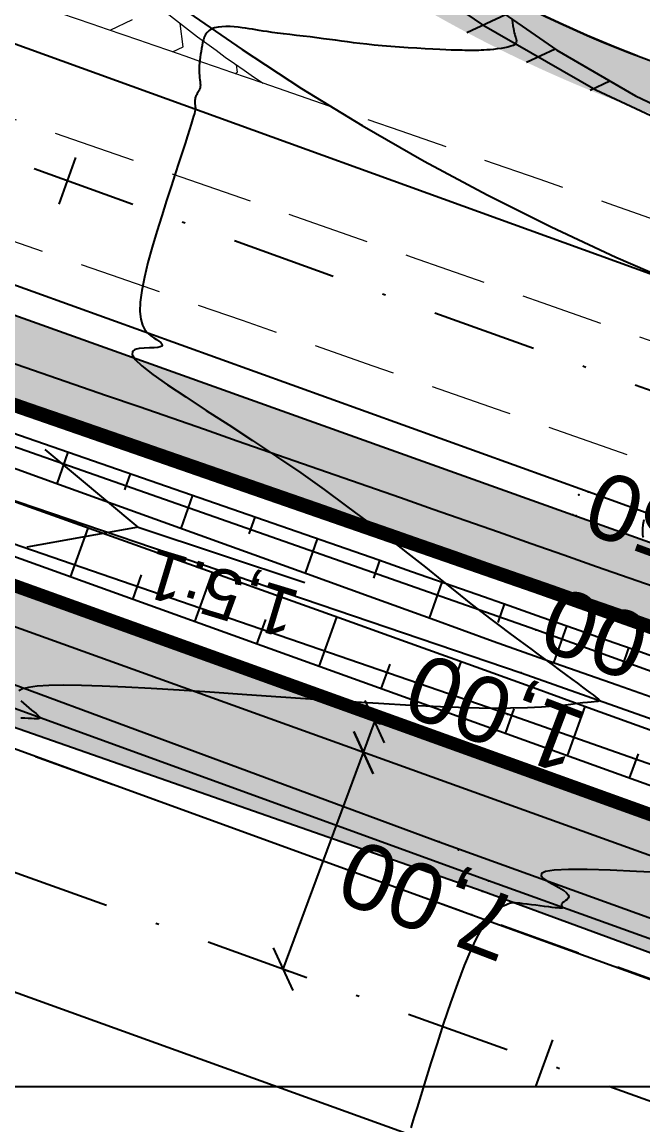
# Model space of a CAD drawing. Header units: metres. Extents: x 820373 to 834957, y 7564678 to 7566875.
# Drawn here: x 821232.8 to 821251.61, y 7564998.84 to 7565032.26 of the extents above; entities that cross this region are included whole.
import ezdxf
from ezdxf.enums import TextEntityAlignment as Align

# ---------------------------------------------------------------- set-up
doc = ezdxf.new("R2010")
doc.units = ezdxf.units.M
for name, pattern in [('XREF_GEO$0$DASHDOT', [25.4, 12.7, -6.35, 0, -6.35]), ('XREF_GEO$0$DASHED2', [0.375, 0.25, -0.125]), ('XREF_GEO$0$DGNStyle3', [83.551646, 59.679747, -23.871899])]:
    doc.linetypes.add(name, pattern=pattern)
for name, color, linetype in [('P-MALHA-IMPAR', 1, 'Continuous'), ('P-WIPEOUT1', 5, 'Continuous'), ('XREF_GEO$0$F-HZ-ACOSTAMENTO', 73, 'Continuous'), ('XREF_GEO$0$F-HZ-BARREIRA', 107, 'Continuous'), ('XREF_GEO$0$F-HZ-BORDO', 165, 'Continuous'), ('XREF_GEO$0$F-HZ-EIXO', 42, 'XREF_GEO$0$DASHDOT'), ('XREF_GEO$0$F-HZ-ESTACA', 73, 'Continuous'), ('XREF_GEO$0$F-HZ-OFFSET', 11, 'Continuous'), ('XREF_GEO$0$F-HZ-OFFSET-ATERRO', 42, 'Continuous'), ('XREF_GEO$0$F-HZ-TEXTO', 73, 'Continuous'), ('XREF_PAV$0$P-TH01_FXAD_227.95_237.15_C_PAV.TIPO-V', 214, 'Continuous'), ('XREF_PAV$0$P-TH01_FXAD_230.75_240.70_D_PAV.TIPO-V', 214, 'Continuous'), ('XREF_PAV$0$P-TH01_TREVO_235.60_DEMOLIÇÃO PISTA', 1, 'Continuous'), ('XREF_PAV$0$P-TH01_TREVO_235.60_PAV.TIPO-I', 150, 'Continuous'), ('XREF_TOP$0$T-HD-VALETA_SARJETA', 132, 'Continuous'), ('XREF_TOP$0$T-HM-COTA', 252, 'Continuous'), ('XREF_TOP$0$T-HM-CURVA_INTERMEDIÁRIA', 252, 'Continuous'), ('XREF_TOP$0$T-OA-DEFENSA', 31, 'Continuous'), ('XREF_TOP$0$T-SI-FAIXA', 23, 'Continuous'), ('XREF_TOP$0$T-SV-RUA_PAVIMENTADA', 23, 'Continuous')]:
    doc.layers.add(name, color=color, linetype=linetype)
for name, color, linetype, lineweight in [('XREF_GEO$0$COTAS', 42, 'Continuous', 0), ('XREF_GEO$0$F-HZ-ARRED-VALETA', 11, 'Continuous', 0), ('XREF_GEO$0$F-HZ-FAIXA', 11, 'XREF_GEO$0$DGNStyle3', 0)]:
    doc.layers.add(name, color=color, linetype=linetype, lineweight=lineweight)
doc.styles.add('XREF_GEO$0$ARIAL', font='arial.ttf')
doc.styles.add('XREF_GEO$0$Standard', font='arial.ttf')
doc.styles.add('XREF_GEO$0$Style-Arial', font='arial.ttf')
doc.dimstyles.new('XREF_GEO$0$Standard', dxfattribs={"dimtxt": 0.18, "dimasz": 0.18, "dimexe": 0.18, "dimexo": 0.0625, "dimgap": 0.09, "dimtad": 0, "dimtih": 1, "dimtoh": 1, "dimdec": 4, "dimzin": 0, "dimdsep": 46, "dimtxsty": 'XREF_GEO$0$Standard', "dimcen": 0.09, "dimadec": 0, "dimazin": 0, "dimtfac": 1, "dimtdec": 4, "dimtofl": 0, "dimtmove": 0, "dimatfit": 3, "dimfxl": 1, "dimtolj": 1, "dimtzin": 0, "dimarcsym": 0})

# ---------------------------------------------------------------- blocks, each defined once
blk = doc.blocks.new('MALHA-IMPAR')
at = {"layer": 'P-MALHA-IMPAR'}
blk.add_line((821114.838, 7565000), (821658.535, 7565000), dxfattribs=at)
blk = doc.blocks.new('XREF_TOP$0$PONTO')
at = {"layer": 'XREF_TOP$0$T-HM-COTA'}
blk.add_point((0, 0), dxfattribs=at)
blk = doc.blocks.new('XREF_TOP')
at = {"layer": 'XREF_TOP$0$T-OA-DEFENSA', "transparency": 33554610}
h = blk.add_hatch(dxfattribs=at)
h.set_pattern_fill('AR-CONC', color=256, scale=0.25)
h.set_pattern_definition([(50, (0, 0), (1.7931504565, -0.15688033746), [0.1875, -2.0625]), (355, (0, 0), (-0.34687833403, 1.88048033425), [0.15, -1.65]), (100.45144446, (0.1494, -0.013), (1.4462721168, 1.72359997742), [0.15935048, -1.75285528]), (46.1842, (0, 0.5), (2.6681033267, -0.413798202), [0.28125, -3.09375]), (96.63563549, (0.2223, 0.4655), (2.3366548642, 2.4352965019), [0.239025855, -2.6292844]), (351.18416399, (0, 0.5), (2.3366548626, 2.4352965007), [0.225, -2.4750000025]), (21, (0.25, 0.375), (1.4922676303, -1.00654722666), [0.1875, -2.0625]), (326, (0.25, 0.375), (0.6082883298, 1.8128751126), [0.15, -1.65]), (71.45144474, (0.3744, 0.2911), (2.10055594182, 0.806327882), [0.159350475, -1.75285528]), (37.5, (0, 0), (0.030399638293, 0.83223463458), [0, -1.63, 0, -1.675, 0, -1.65625]), (7.5, (0, 0), (0.65767384361, 0.98602927971), [0, -0.955, 0, -1.5925, 0, -0.63125]), (327.5, (-0.5575, 0), (1.33455609043, -0.056387179336), [0, -0.625, 0, -1.95, 0, -2.5875]), (317.5, (-0.8075, 0), (1.45796542336, 0.25026245583), [0, -0.8125, 0, -1.295, 0, -1.8375])])
h.paths.add_polyline_path([(821172.574, 7565033.444), (821172.429, 7565033.04), (821190.536, 7565026.586), (821208.404, 7565020.208), (821226.574, 7565013.634), (821246.931, 7565006.231), (821265.304, 7564999.639), (821282.189, 7564993.678), (821304.076, 7564985.676), (821321.881, 7564979.311), (821341.651, 7564972.154), (821360.312, 7564965.422), (821378.22, 7564959.057), (821396.629, 7564952.39), (821418.184, 7564944.679), (821437.102, 7564937.89), (821455.234, 7564931.345), (821474.165, 7564924.527), (821491.7, 7564918.232), (821509.747, 7564911.684), (821528.163, 7564905.101), (821548.58, 7564897.727), (821566.649, 7564891.261), (821584.234, 7564884.946), (821607.538, 7564876.54), (821625.681, 7564869.957), (821643.393, 7564863.626), (821662.119, 7564856.809), (821680.072, 7564850.545), (821701.679, 7564842.692), (821720.022, 7564836.174), (821738.15, 7564829.562), (821756.034, 7564823.201), (821773.408, 7564816.895), (821796.267, 7564808.374), (821809.665, 7564803.38), (821809.93, 7564803.685), (821795.731, 7564808.991), (821773.86, 7564817.146), (821755.213, 7564823.876), (821737.897, 7564830.132), (821718.44, 7564837.056), (821701.072, 7564843.311), (821678.007, 7564851.629), (821661.079, 7564857.674), (821641.585, 7564864.709), (821624.397, 7564870.958), (821606.792, 7564877.336), (821584.88, 7564885.176), (821565.558, 7564892.111), (821548.772, 7564898.134), (821529.124, 7564905.299), (821509.708, 7564912.285), (821489.689, 7564919.488), (821471.871, 7564925.977), (821453.576, 7564932.462), (821436.443, 7564938.613), (821417.687, 7564945.326), (821394.707, 7564953.597), (821377.621, 7564959.792), (821359.587, 7564966.28), (821340.149, 7564973.165), (821322.365, 7564979.56), (821301.966, 7564986.976), (821282.242, 7564994.094), (821263.992, 7565000.725), (821245.445, 7565007.414), (821226.056, 7565014.586), (821208.678, 7565020.567), (821189.899, 7565027.261)])
at = {"layer": 'XREF_TOP$0$T-HD-VALETA_SARJETA'}
for points in [[(821291.14, 7564999.002, 820.071), (821285.675, 7565000.635, 819.641), (821268.779, 7565006.462, 818.365), (821248.375, 7565013.84, 817.108), (821228.705, 7565020.742, 815.961), (821210.087, 7565027.425, 814.853), (821191.912, 7565033.567, 814.052), (821174.888, 7565039.873, 813.563)], [(821174.426, 7565038.591, 813.393), (821191.492, 7565032.259, 813.871), (821209.459, 7565026.067, 814.631), (821228.099, 7565019.272, 815.684), (821247.922, 7565012.535, 816.848), (821268.406, 7565005.294, 818.084), (821284.841, 7564999.438, 819.445)], [(821329.068, 7564982.744, 822.468), (821324.341, 7564984.502, 822.208), (821302.885, 7564992.117, 820.973), (821284.426, 7564998.126, 819.727), (821267.905, 7565004.116, 818.34), (821247.508, 7565011.285, 817), (821227.722, 7565018.106, 815.829), (821209.07, 7565024.805, 814.822), (821191.116, 7565031.202, 814.095), (821173.972, 7565037.328, 813.645)], [(821265.304, 7564999.639, 819.077), (821265.181, 7564999.142, 819.173), (821246.747, 7565005.925, 817.939), (821226.38, 7565013.047, 816.667), (821208.155, 7565019.712, 815.757), (821190.302, 7565026.08, 815.04), (821172.232, 7565032.493, 814.505)]]:
    blk.add_polyline3d(points, dxfattribs=at)
at = {"layer": 'XREF_TOP$0$T-HM-CURVA_INTERMEDIÁRIA'}
for points in [[(821247.643, 7565032.369), (821247.66, 7565032.249), (821247.675, 7565032.149), (821247.689, 7565032.066), (821247.702, 7565031.996), (821247.716, 7565031.935), (821247.732, 7565031.881), (821247.748, 7565031.83), (821247.764, 7565031.781), (821247.776, 7565031.736), (821247.782, 7565031.693), (821247.778, 7565031.653), (821247.761, 7565031.616), (821247.729, 7565031.582), (821247.679, 7565031.551), (821247.609, 7565031.524), (821247.522, 7565031.5), (821247.423, 7565031.479), (821247.315, 7565031.46), (821247.202, 7565031.445), (821247.09, 7565031.432), (821246.982, 7565031.421), (821246.881, 7565031.413), (821246.793, 7565031.407), (821246.715, 7565031.403), (821246.645, 7565031.401), (821246.581, 7565031.399), (821246.522, 7565031.399), (821246.465, 7565031.399), (821246.408, 7565031.4), (821246.35, 7565031.4), (821246.287, 7565031.401), (821246.217, 7565031.401), (821246.137, 7565031.402), (821246.043, 7565031.404), (821245.932, 7565031.406), (821245.801, 7565031.411), (821245.646, 7565031.417), (821245.464, 7565031.425), (821245.254, 7565031.436), (821245.02, 7565031.449), (821244.769, 7565031.464), (821244.507, 7565031.481), (821244.24, 7565031.499), (821243.975, 7565031.519), (821243.717, 7565031.54), (821243.474, 7565031.562), (821243.25, 7565031.585), (821243.042, 7565031.608), (821242.848, 7565031.632), (821242.662, 7565031.656), (821242.482, 7565031.681), (821242.303, 7565031.705), (821242.121, 7565031.73), (821241.932, 7565031.755), (821241.735, 7565031.781), (821241.53, 7565031.806), (821241.323, 7565031.83), (821241.117, 7565031.855), (821240.916, 7565031.879), (821240.723, 7565031.902), (821240.543, 7565031.925), (821240.379, 7565031.947), (821240.234, 7565031.968), (821240.105, 7565031.987), (821239.989, 7565032.006), (821239.882, 7565032.024), (821239.781, 7565032.042), (821239.681, 7565032.058), (821239.578, 7565032.073), (821239.47, 7565032.088), (821239.354, 7565032.102), (821239.231, 7565032.113), (821239.105, 7565032.12), (821238.98, 7565032.122), (821238.858, 7565032.118), (821238.743, 7565032.105), (821238.639, 7565032.083), (821238.548, 7565032.049), (821238.472, 7565032.003), (821238.412, 7565031.946), (821238.364, 7565031.879), (821238.326, 7565031.805), (821238.297, 7565031.724), (821238.275, 7565031.638), (821238.257, 7565031.55), (821238.241, 7565031.46), (821238.226, 7565031.37), (821238.212, 7565031.28), (821238.199, 7565031.191), (821238.187, 7565031.104), (821238.178, 7565031.019), (821238.171, 7565030.937), (821238.167, 7565030.857), (821238.167, 7565030.78), (821238.17, 7565030.708), (821238.176, 7565030.639), (821238.184, 7565030.573), (821238.192, 7565030.512), (821238.199, 7565030.454), (821238.204, 7565030.4), (821238.206, 7565030.35), (821238.204, 7565030.304), (821238.196, 7565030.262), (821238.184, 7565030.223), (821238.169, 7565030.187), (821238.151, 7565030.154), (821238.133, 7565030.123), (821238.114, 7565030.094), (821238.096, 7565030.067), (821238.081, 7565030.04), (821238.068, 7565030.015), (821238.059, 7565029.99), (821238.052, 7565029.967), (821238.047, 7565029.944), (821238.044, 7565029.921), (821238.042, 7565029.9), (821238.041, 7565029.88), (821238.041, 7565029.86), (821238.041, 7565029.842), (821238.041, 7565029.825), (821238.042, 7565029.808), (821238.042, 7565029.792), (821238.043, 7565029.777), (821238.043, 7565029.763), (821238.044, 7565029.75), (821238.045, 7565029.737), (821238.046, 7565029.725), (821238.048, 7565029.713), (821238.049, 7565029.702), (821238.05, 7565029.692), (821238.052, 7565029.682), (821238.053, 7565029.673), (821238.055, 7565029.665), (821238.057, 7565029.657), (821238.059, 7565029.648), (821238.059, 7565029.637), (821238.057, 7565029.619), (821238.052, 7565029.591), (821238.042, 7565029.548), (821238.025, 7565029.488), (821238.002, 7565029.407), (821237.97, 7565029.302), (821237.929, 7565029.168), (821237.877, 7565029.004), (821237.815, 7565028.807), (821237.741, 7565028.577), (821237.655, 7565028.31), (821237.557, 7565028.006), (821237.445, 7565027.661), (821237.319, 7565027.275), (821237.181, 7565026.847), (821237.034, 7565026.389), (821236.887, 7565025.914), (821236.746, 7565025.437), (821236.618, 7565024.971), (821236.511, 7565024.529), (821236.43, 7565024.126), (821236.383, 7565023.775), (821236.374, 7565023.486), (821236.399, 7565023.254), (821236.452, 7565023.073), (821236.524, 7565022.934), (821236.61, 7565022.828), (821236.703, 7565022.749), (821236.795, 7565022.688), (821236.879, 7565022.637), (821236.951, 7565022.59), (821237.005, 7565022.545), (821237.04, 7565022.505), (821237.051, 7565022.469), (821237.037, 7565022.439), (821236.993, 7565022.414), (821236.918, 7565022.397), (821236.808, 7565022.387), (821236.664, 7565022.384), (821236.504, 7565022.381), (821236.35, 7565022.367), (821236.224, 7565022.335), (821236.147, 7565022.276), (821236.142, 7565022.179), (821236.23, 7565022.036), (821236.433, 7565021.838), (821236.765, 7565021.579), (821237.215, 7565021.263), (821237.762, 7565020.898), (821238.385, 7565020.491), (821239.065, 7565020.05), (821239.782, 7565019.582), (821240.515, 7565019.095), (821241.246, 7565018.596), (821241.955, 7565018.093), (821242.638, 7565017.592), (821243.29, 7565017.099), (821243.908, 7565016.621), (821244.487, 7565016.164), (821245.025, 7565015.735), (821245.518, 7565015.339), (821245.962, 7565014.983), (821246.355, 7565014.671), (821246.703, 7565014.399), (821247.011, 7565014.162), (821247.288, 7565013.952), (821247.54, 7565013.764), (821247.773, 7565013.591), (821247.996, 7565013.428), (821248.214, 7565013.268), (821248.432, 7565013.107), (821248.651, 7565012.945), (821248.865, 7565012.786), (821249.074, 7565012.631), (821249.272, 7565012.484), (821249.458, 7565012.345), (821249.628, 7565012.22), (821249.779, 7565012.108), (821249.909, 7565012.013), (821250.019, 7565011.933), (821250.108, 7565011.868), (821250.178, 7565011.815), (821250.231, 7565011.773), (821250.266, 7565011.74), (821250.285, 7565011.715), (821250.289, 7565011.697), (821250.278, 7565011.684), (821250.251, 7565011.674), (821250.205, 7565011.666), (821250.139, 7565011.659), (821250.051, 7565011.65), (821249.938, 7565011.64), (821249.798, 7565011.626), (821249.63, 7565011.606), (821249.43, 7565011.581), (821249.188, 7565011.552), (821248.895, 7565011.523), (821248.541, 7565011.496), (821248.114, 7565011.475), (821247.605, 7565011.462), (821247.003, 7565011.461), (821246.298, 7565011.474), (821245.485, 7565011.505), (821244.58, 7565011.549), (821243.607, 7565011.606), (821242.587, 7565011.67), (821241.543, 7565011.74), (821240.497, 7565011.812), (821239.472, 7565011.883), (821238.489, 7565011.95), (821237.567, 7565012.009), (821236.715, 7565012.06), (821235.935, 7565012.102), (821235.231, 7565012.133), (821234.608, 7565012.153), (821234.07, 7565012.161), (821233.619, 7565012.154), (821233.261, 7565012.134), (821232.996, 7565012.098), (821232.815, 7565012.049), (821232.707, 7565011.989)], [(821232.767, 7565011.693), (821232.846, 7565011.616), (821232.928, 7565011.543), (821233.011, 7565011.474), (821233.089, 7565011.411), (821233.162, 7565011.353), (821233.227, 7565011.301), (821233.279, 7565011.256), (821233.317, 7565011.219), (821233.339, 7565011.19), (821233.341, 7565011.169), (821233.324, 7565011.155), (821233.289, 7565011.148), (821233.238, 7565011.146), (821233.171, 7565011.147), (821233.089, 7565011.152), (821232.993, 7565011.157), (821232.884, 7565011.163), (821232.764, 7565011.168)]]:
    blk.add_lwpolyline(points, dxfattribs=at)
at = {"layer": 'XREF_TOP$0$T-HM-CURVA_INTERMEDIÁRIA', "flags": 128}
for points in [[(821251.639, 7565017.171), (821251.615, 7565017.023), (821251.603, 7565016.914), (821251.599, 7565016.834), (821251.599, 7565016.773), (821251.602, 7565016.724), (821251.61, 7565016.683), (821251.629, 7565016.646)], [(821252.3, 7565006.479), (821251.423, 7565006.522), (821250.625, 7565006.555), (821249.928, 7565006.575), (821249.355, 7565006.577), (821248.929, 7565006.559), (821248.664, 7565006.519), (821248.54, 7565006.46), (821248.53, 7565006.387), (821248.605, 7565006.302), (821248.738, 7565006.212), (821248.902, 7565006.12), (821249.068, 7565006.03), (821249.209, 7565005.947), (821249.303, 7565005.874), (821249.352, 7565005.811), (821249.365, 7565005.756), (821249.35, 7565005.709), (821249.317, 7565005.669), (821249.273, 7565005.634), (821249.227, 7565005.603), (821249.189, 7565005.574), (821249.163, 7565005.548), (821249.151, 7565005.524), (821249.148, 7565005.502), (821249.152, 7565005.482), (821249.161, 7565005.464), (821249.171, 7565005.448), (821249.181, 7565005.435), (821249.187, 7565005.424), (821249.186, 7565005.415), (821249.178, 7565005.409), (821249.16, 7565005.406), (821249.13, 7565005.405), (821249.088, 7565005.407), (821249.031, 7565005.412), (821248.958, 7565005.42), (821248.868, 7565005.43), (821248.759, 7565005.444), (821248.636, 7565005.459), (821248.505, 7565005.476), (821248.369, 7565005.494), (821248.235, 7565005.511), (821248.107, 7565005.527), (821247.99, 7565005.542), (821247.89, 7565005.554), (821247.81, 7565005.562), (821247.747, 7565005.567), (821247.696, 7565005.568), (821247.653, 7565005.564), (821247.612, 7565005.556), (821247.569, 7565005.543), (821247.519, 7565005.525), (821247.457, 7565005.5), (821247.38, 7565005.469), (821247.286, 7565005.42), (821247.176, 7565005.342), (821247.051, 7565005.226), (821246.91, 7565005.059), (821246.755, 7565004.83), (821246.584, 7565004.529), (821246.399, 7565004.144), (821246.201, 7565003.669), (821245.994, 7565003.124), (821245.784, 7565002.533), (821245.576, 7565001.919), (821245.377, 7565001.308), (821245.191, 7565000.724), (821245.024, 7565000.191), (821244.883, 7564999.733), (821244.77, 7564999.368), (821244.684, 7564999.091), (821244.622, 7564998.888), (821244.579, 7564998.748)]]:
    blk.add_lwpolyline(points, dxfattribs=at)
at = {"layer": 'XREF_TOP$0$T-OA-DEFENSA', "ltscale": 22}
for points in [[(821172.574, 7565033.444, 814.515), (821189.899, 7565027.261, 814.889), (821208.678, 7565020.567, 815.783), (821226.056, 7565014.586, 816.584), (821245.445, 7565007.414, 817.889), (821263.992, 7565000.725, 819.115), (821282.242, 7564994.094, 820.143), (821301.966, 7564986.976, 821.385), (821322.365, 7564979.56, 822.851), (821340.149, 7564973.165, 824.098), (821359.587, 7564966.28, 825.276), (821377.621, 7564959.792, 826.455), (821394.707, 7564953.597, 827.569), (821417.687, 7564945.326, 829.026), (821436.443, 7564938.613, 830.305), (821453.576, 7564932.462, 831.362), (821471.871, 7564925.977, 832.557), (821489.689, 7564919.488, 833.721), (821509.708, 7564912.285, 834.968), (821529.124, 7564905.299, 836.286), (821548.772, 7564898.134, 837.308), (821565.558, 7564892.111, 838.292), (821584.88, 7564885.176, 839.396)], [(821607.538, 7564876.54, 840.619), (821584.234, 7564884.946, 839.373), (821566.649, 7564891.261, 838.352), (821548.58, 7564897.727, 837.289), (821528.163, 7564905.101, 836.226), (821509.747, 7564911.684, 835.021), (821491.7, 7564918.232, 833.872), (821474.165, 7564924.527, 832.691), (821455.234, 7564931.345, 831.509), (821437.102, 7564937.89, 830.37), (821418.184, 7564944.679, 829.124), (821396.629, 7564952.39, 827.729), (821378.22, 7564959.057, 826.484), (821360.312, 7564965.422, 825.349), (821341.651, 7564972.154, 824.191), (821321.881, 7564979.311, 822.901), (821304.076, 7564985.676, 821.656), (821282.189, 7564993.678, 820.209), (821265.304, 7564999.639, 819.077), (821246.931, 7565006.231, 817.844), (821226.574, 7565013.634, 816.56), (821208.404, 7565020.208, 815.655), (821190.536, 7565026.586, 814.953), (821172.429, 7565033.04, 814.416)]]:
    blk.add_polyline3d(points, dxfattribs=at)
at = {"layer": 'XREF_TOP$0$T-SI-FAIXA'}
for points in [[(821591.439, 7564902.729, 838.851), (821573.003, 7564909.234, 837.821), (821555.139, 7564915.632, 836.829), (821553.897, 7564916.021, 836.98), (821535.131, 7564922.833, 836.004), (821516.359, 7564929.619, 834.953), (821496.555, 7564936.626, 833.758), (821478.29, 7564943.257, 832.554), (821460.036, 7564949.759, 831.336), (821441.957, 7564956.323, 830.125), (821423.96, 7564962.787, 828.906), (821402.472, 7564970.522, 827.454), (821384.763, 7564976.857, 826.261), (821365.031, 7564983.967, 825.026), (821347.04, 7564990.712, 823.813), (821328.217, 7564997.302, 822.699), (821307.506, 7565004.634, 821.393), (821289.32, 7565011.283, 820.226), (821270.908, 7565017.824, 819.062), (821252.787, 7565024.278, 817.945), (821232.483, 7565031.627, 816.641), (821214.211, 7565038.237, 815.935), (821196.568, 7565044.623, 815.147), (821178.895, 7565051.008, 814.95)], [(821588.019, 7564896.526, 838.829), (821569.973, 7564902.998, 837.81), (821552.072, 7564909.415, 836.856), (821533.519, 7564916.088, 836.128), (821514.437, 7564922.827, 834.984), (821493.554, 7564930.411, 833.636), (821476.544, 7564936.524, 832.57), (821457.645, 7564943.304, 831.308), (821439.852, 7564949.719, 830.132), (821421.792, 7564956.182, 828.846), (821399.626, 7564964.153, 827.379), (821382.18, 7564970.476, 826.183), (821363.572, 7564977.084, 825.051), (821344.531, 7564983.752, 823.836), (821326.167, 7564990.459, 822.72), (821304.706, 7564998.109, 821.315), (821286.99, 7565004.676, 820.186), (821267.732, 7565011.534, 819.001), (821249.958, 7565018.027, 817.898), (821229.973, 7565025.225, 816.617), (821211.943, 7565031.704, 815.938), (821193.611, 7565038.35, 815.12), (821176.559, 7565044.518, 814.944)], [(821237.398, 7565039.755, 816.293), (821240.325, 7565036.993, 816.443), (821243.426, 7565034.461, 816.641), (821246.721, 7565032.194, 816.895), (821250.188, 7565030.207, 817.203), (821253.803, 7565028.514, 817.566)], [(821234.265, 7565035.254, 816.706), (821235.963, 7565033.928, 816.83), (821237.698, 7565032.65, 816.953), (821239.468, 7565031.422, 817.077), (821241.273, 7565030.245, 817.2), (821243.11, 7565029.12, 817.301), (821244.988, 7565028.042, 817.448), (821246.897, 7565027.018, 817.572), (821248.834, 7565026.049, 817.697), (821250.798, 7565025.135, 817.821), (821252.787, 7565024.278, 817.945)], [(821172.022, 7565031.911, 814.53), (821190.125, 7565025.402, 815.088), (821207.794, 7565019.106, 815.798), (821226.115, 7565012.596, 816.722), (821246.427, 7565005.202, 817.992), (821264.988, 7564998.495, 819.194), (821281.359, 7564992.906, 820.284), (821299.196, 7564986.461, 821.453), (821321.688, 7564978.353, 823.022), (821341.431, 7564970.981, 824.336), (821359.829, 7564964.457, 825.476), (821377.965, 7564957.897, 826.63), (821396.162, 7564951.372, 827.868), (821417.705, 7564943.599, 829.258), (821436.631, 7564936.789, 830.498), (821454.933, 7564930.177, 831.64), (821473.796, 7564923.399, 832.834), (821491.178, 7564917.152, 833.982), (821509.224, 7564910.571, 835.169), (821527.683, 7564903.953, 836.376), (821548.369, 7564896.564, 837.45), (821566.224, 7564890.124, 838.497), (821583.895, 7564883.794, 839.535)], [(821169.722, 7565025.519, 814.489), (821187.494, 7565019.028, 813.972), (821198.307, 7565015.116, 814.39), (821206.096, 7565012.368, 815.739), (821224.084, 7565005.934, 816.651), (821244.216, 7564998.672, 817.98), (821271.654, 7564988.509, 819.827)]]:
    blk.add_polyline3d(points, dxfattribs=at)
at = {"layer": 'XREF_TOP$0$T-SV-RUA_PAVIMENTADA', "ltscale": 22}
for points in [[(821176.302, 7565043.804, 814.742), (821193.345, 7565037.622, 815.117), (821211.612, 7565030.985, 815.928), (821229.565, 7565024.458, 816.758), (821249.496, 7565017.326, 817.65), (821267.645, 7565010.838, 818.978), (821286.787, 7565003.9, 820.107), (821304.889, 7564997.423, 821.311), (821326.014, 7564989.913, 822.696), (821344.074, 7564983.486, 823.774), (821363.37, 7564976.497, 825.014), (821381.915, 7564969.772, 826.16), (821399.271, 7564963.439, 827.344), (821421.515, 7564955.504, 828.798), (821439.579, 7564948.954, 830.064), (821457.399, 7564942.494, 831.285), (821476.254, 7564935.716, 832.534), (821493.198, 7564929.568, 833.58), (821514.215, 7564922.227, 834.947), (821533.171, 7564915.36, 836.095), (821551.728, 7564908.684, 836.818), (821569.565, 7564902.095, 837.73), (821587.764, 7564895.811, 838.818)], [(821242.598, 7565036.665, 816.56), (821244.609, 7565034.745, 816.717), (821246.741, 7565032.985, 816.908), (821249.008, 7565031.407, 817.138), (821251.394, 7565030.022, 817.406), (821253.882, 7565028.841, 817.71)]]:
    blk.add_polyline3d(points, dxfattribs=at)
at = {"layer": 'XREF_TOP$0$T-HM-COTA', "rotation": 160.3219444444443}
for p in [(821243.11, 7565029.12, 817.301), (821249.668, 7565017.935, 817.686), (821249.958, 7565018.027, 817.898), (821249.496, 7565017.326, 817.65), (821249.593, 7565017.296, 817.876), (821248.375, 7565013.84, 817.108), (821247.922, 7565012.535, 816.848), (821247.508, 7565011.285, 817), (821245.445, 7565007.414, 817.889), (821246.028, 7565007.175, 817.706), (821246.931, 7565006.231, 817.844), (821246.747, 7565005.925, 817.939), (821246.427, 7565005.202, 817.992)]:
    blk.add_blockref('XREF_TOP$0$PONTO', p, dxfattribs=at)
blk = doc.blocks.new('XREF_GEO$0$_Oblique')
at = {"color": 0, "linetype": 'ByBlock', "lineweight": -2}
blk.add_line((-0.5, -0.5), (0.5, 0.5), dxfattribs=at)
blk = doc.blocks.new('*D904')
at = {"layer": 'Defpoints', "color": 0, "transparency": 16777216}
for p in [(821243.494, 7565011.058), (821243.494, 7565011.058), (821243.146, 7565010.12)]:
    blk.add_point(p, dxfattribs=at)
at = {"layer": 'XREF_GEO$0$COTAS', "color": 0, "lineweight": -2, "transparency": 16777216}
for p, q in [((821243.146, 7565010.12), (821243.494, 7565011.058)), ((821243.552, 7565011.036), (821243.663, 7565010.995)), ((821243.087, 7565010.142), (821242.977, 7565010.183))]:
    blk.add_line(p, q, dxfattribs=at)
for p, rotation in [((821243.494, 7565011.058), 69.65240613937591), ((821243.146, 7565010.12), 249.6524061393759)]:
    blk.add_blockref('XREF_GEO$0$_Oblique', p, dxfattribs=dict(at, rotation=rotation))
at = {"layer": 'XREF_GEO$0$COTAS', "color": 0, "transparency": 16777216, "insert": (821247.202, 7565011.47), "char_height": 2, "attachment_point": 5, "rotation": 159.1816, "style": 'XREF_GEO$0$Style-Arial'}
blk.add_mtext('\\A1;1,00', dxfattribs=at)
blk = doc.blocks.new('*D905')
at = {"layer": 'Defpoints', "color": 0, "transparency": 16777216}
for p in [(821243.146, 7565010.12), (821243.146, 7565010.12), (821240.712, 7565003.557)]:
    blk.add_point(p, dxfattribs=at)
at = {"layer": 'XREF_GEO$0$COTAS', "color": 0, "lineweight": -2, "transparency": 16777216}
for p, q in [((821240.712, 7565003.557), (821243.146, 7565010.12)), ((821243.087, 7565010.142), (821242.977, 7565010.183)), ((821240.771, 7565003.535), (821240.881, 7565003.494))]:
    blk.add_line(p, q, dxfattribs=at)
for p, rotation in [((821243.146, 7565010.12), 69.65240613937591), ((821240.712, 7565003.557), 249.6524061393759)]:
    blk.add_blockref('XREF_GEO$0$_Oblique', p, dxfattribs=dict(at, rotation=rotation))
at = {"layer": 'XREF_GEO$0$COTAS', "color": 0, "transparency": 16777216, "insert": (821245.178, 7565005.818), "char_height": 2, "attachment_point": 5, "rotation": 159.1816, "style": 'XREF_GEO$0$Style-Arial'}
blk.add_mtext('\\A1;7,00', dxfattribs=at)
blk = doc.blocks.new('*D964')
at = {"layer": 'Defpoints', "color": 0, "transparency": 16777216}
for p in [(821259.89, 7565016.043), (821256.524, 7565013.534), (821258.705, 7565012.75)]:
    blk.add_point(p, dxfattribs=at)
at = {"layer": 'XREF_GEO$0$COTAS', "lineweight": -2, "transparency": 16777216}
for p, q in [((821257.709, 7565016.828), (821256.524, 7565013.534)), ((821259.831, 7565016.064), (821257.54, 7565016.889)), ((821258.646, 7565012.771), (821256.355, 7565013.595))]:
    blk.add_line(p, q, dxfattribs=at)
for p, rotation in [((821257.709, 7565016.828), 70.20647463131287), ((821256.524, 7565013.534), 250.2064746313129)]:
    blk.add_blockref('XREF_GEO$0$_Oblique', p, dxfattribs=dict(at, rotation=rotation))
at = {"layer": 'XREF_GEO$0$COTAS', "transparency": 16777216, "insert": (821252.652, 7565017.035), "char_height": 2, "attachment_point": 5, "rotation": 160, "style": 'XREF_GEO$0$Style-Arial'}
blk.add_mtext('\\A1;3,50', dxfattribs=at)
blk = doc.blocks.new('*D965')
at = {"layer": 'Defpoints', "color": 0, "transparency": 16777216}
for p in [(821256.195, 7565012.59), (821258.705, 7565012.75), (821258.366, 7565011.809)]:
    blk.add_point(p, dxfattribs=at)
at = {"layer": 'XREF_GEO$0$COTAS', "lineweight": -2, "transparency": 16777216}
for p, q in [((821258.646, 7565012.771), (821256.364, 7565013.592)), ((821256.533, 7565013.531), (821256.195, 7565012.59)), ((821258.307, 7565011.83), (821256.025, 7565012.651))]:
    blk.add_line(p, q, dxfattribs=at)
for p, rotation in [((821256.533, 7565013.531), 70.2064746206355), ((821256.195, 7565012.59), 250.2064746206355)]:
    blk.add_blockref('XREF_GEO$0$_Oblique', p, dxfattribs=dict(at, rotation=rotation))
at = {"layer": 'XREF_GEO$0$COTAS', "transparency": 16777216, "insert": (821251.322, 7565013.499), "char_height": 2, "attachment_point": 5, "rotation": 160, "style": 'XREF_GEO$0$Style-Arial'}
blk.add_mtext('\\A1;1,00', dxfattribs=at)
blk = doc.blocks.new('XREF_GEO$0$AeccTickLine')
at = {"layer": 'XREF_GEO$0$F-HZ-ESTACA', "lineweight": -2}
blk.add_line((0, 1), (0, -1), dxfattribs=at)
blk = doc.blocks.new('XREF_PAV')
at = {"layer": 'XREF_PAV$0$P-TH01_FXAD_227.95_237.15_C_PAV.TIPO-V'}
h = blk.add_hatch(color=256, dxfattribs=at)
h.dxf.hatch_style = 1
edge = h.paths.add_edge_path()
edge.add_line((821289.891, 7565002.789), (821286.787, 7565003.9))
edge.add_line((821286.787, 7565003.9), (821267.645, 7565010.838))
edge.add_line((821267.645, 7565010.838), (821249.496, 7565017.326))
edge.add_line((821249.496, 7565017.326), (821229.565, 7565024.458))
edge.add_line((821229.565, 7565024.458), (821211.612, 7565030.985))
edge.add_line((821211.612, 7565030.985), (821193.345, 7565037.622))
edge.add_line((821193.345, 7565037.622), (821176.302, 7565043.804))
edge.add_line((821176.302, 7565043.804), (821175.084, 7565040.419))
edge.add_arc((822159.114, 7567875.5), 3001, 250.858597, 251.487674)
edge.add_arc((820254.062, 7562185.968), 2999, 70.206475, 71.487674, ccw=False)
edge.add_line((821269.618, 7565007.784), (821326.073, 7564987.466))
edge.add_arc((820310.517, 7562165.65), 2999, 68.925275, 70.206475, ccw=False)
edge.add_arc((822468.028, 7567764.324), 3001, 248.925275, 250.206475)
edge.add_line((821451.795, 7564940.626), (821821.613, 7564807.53))
edge.add_line((821821.613, 7564807.53), (821824.64, 7564810.16))
edge.add_line((821824.64, 7564810.16), (821825.024, 7564810.495))
edge.add_line((821825.024, 7564810.495), (821819.996, 7564812.319))
edge.add_line((821819.996, 7564812.319), (821799.485, 7564819.619))
edge.add_line((821799.485, 7564819.619), (821776.627, 7564827.875))
edge.add_line((821776.627, 7564827.875), (821758.949, 7564834.152))
edge.add_line((821758.949, 7564834.152), (821740.972, 7564840.626))
edge.add_line((821740.972, 7564840.626), (821722.004, 7564847.361))
edge.add_line((821722.004, 7564847.361), (821704.79, 7564853.621))
edge.add_line((821704.79, 7564853.621), (821682.127, 7564861.698))
edge.add_line((821682.127, 7564861.698), (821669.793, 7564866.038))
edge.add_line((821669.793, 7564866.038), (821664.073, 7564868.051))
edge.add_line((821664.073, 7564868.051), (821646.258, 7564874.63))
edge.add_line((821646.258, 7564874.63), (821627.853, 7564881.085))
edge.add_line((821627.853, 7564881.085), (821609.888, 7564887.7))
edge.add_line((821609.888, 7564887.7), (821587.764, 7564895.811))
edge.add_line((821587.764, 7564895.811), (821569.565, 7564902.095))
edge.add_line((821569.565, 7564902.095), (821551.728, 7564908.684))
edge.add_line((821551.728, 7564908.684), (821533.171, 7564915.36))
edge.add_line((821533.171, 7564915.36), (821514.215, 7564922.227))
edge.add_line((821514.215, 7564922.227), (821493.198, 7564929.568))
edge.add_line((821493.198, 7564929.568), (821476.254, 7564935.716))
edge.add_line((821476.254, 7564935.716), (821457.399, 7564942.494))
edge.add_line((821457.399, 7564942.494), (821439.579, 7564948.954))
edge.add_line((821439.579, 7564948.954), (821421.515, 7564955.504))
edge.add_line((821421.515, 7564955.504), (821399.271, 7564963.439))
edge.add_line((821399.271, 7564963.439), (821381.915, 7564969.772))
edge.add_line((821381.915, 7564969.772), (821363.37, 7564976.497))
edge.add_line((821363.37, 7564976.497), (821344.074, 7564983.486))
edge.add_line((821344.074, 7564983.486), (821326.014, 7564989.913))
edge.add_line((821326.014, 7564989.913), (821304.889, 7564997.423))
edge.add_line((821304.889, 7564997.423), (821302.356, 7564998.329))
edge.add_line((821302.356, 7564998.329), (821289.891, 7565002.789))
at = {"layer": 'XREF_PAV$0$P-TH01_FXAD_230.75_240.70_D_PAV.TIPO-V'}
h = blk.add_hatch(color=256, dxfattribs=at)
h.dxf.hatch_style = 1
h.paths.add_polyline_path([(821172.232, 7565032.493), (821190.302, 7565026.08), (821208.155, 7565019.712), (821226.38, 7565013.047), (821246.747, 7565005.925), (821265.181, 7564999.142), (821281.479, 7564993.333), (821285.836, 7564991.751), (821298.329, 7564987.216), (821299.349, 7564986.846), (821303.869, 7564985.205), (821321.835, 7564978.694), (821341.62, 7564971.579), (821360.072, 7564964.943), (821378.207, 7564958.482), (821396.312, 7564951.937), (821417.96, 7564944.158), (821436.76, 7564937.36), (821455.163, 7564930.752), (821473.844, 7564924.014), (821491.507, 7564917.585), (821509.413, 7564911.252), (821527.888, 7564904.466), (821548.419, 7564897.121), (821566.468, 7564890.746), (821584.079, 7564884.425), (821607.368, 7564876.121), (821625.457, 7564869.557), (821643.271, 7564863.14), (821662.013, 7564856.466), (821665.876, 7564855.086), (821679.836, 7564850.1), (821701.472, 7564842.254), (821719.889, 7564835.708), (821737.905, 7564829.178), (821755.951, 7564822.705), (821773.322, 7564816.464), (821796.225, 7564808.081), (821809.528, 7564803.153), (821809.665, 7564803.38), (821812.663, 7564802.222), (821814.719, 7564801.487), (821817.847, 7564804.221), (821173.579, 7565036.236)])
at = {"layer": 'XREF_PAV$0$P-TH01_TREVO_235.60_DEMOLIÇÃO PISTA', "transparency": 33554687}
h = blk.add_hatch(dxfattribs=at)
h.set_pattern_fill('ANSI31', color=256, scale=0.5)
h.set_pattern_definition([(205.20647, (821625.156, 7565012.0128), (0.676087, -1.4363366), [])])
edge = h.paths.add_edge_path()
edge.add_line((821245.117, 7565034.326), (821244.342, 7565033.041))
edge.add_arc((821265.762, 7565068.586), 41.5, 238.9259, 250.6607)
edge.add_arc((820254.062, 7562185.968), 3013.5, 70.206476, 70.66067, ccw=False)
edge.add_line((821274.528, 7565021.428), (821279.707, 7565019.564))
edge.add_line((821279.707, 7565019.564), (821272.157, 7565022.302))
edge.add_line((821272.157, 7565022.302), (821253.882, 7565028.841))
edge.add_line((821253.882, 7565028.841), (821251.394, 7565030.022))
edge.add_line((821251.394, 7565030.022), (821249.008, 7565031.407))
edge.add_line((821249.008, 7565031.407), (821246.741, 7565032.985))
edge.add_line((821246.741, 7565032.985), (821245.117, 7565034.326))
at = {"layer": 'XREF_PAV$0$P-TH01_TREVO_235.60_PAV.TIPO-I'}
h = blk.add_hatch(color=256, dxfattribs=at)
h.dxf.hatch_style = 1
h.paths.add_polyline_path([(821252.516, 7565030.843, -0.051247), (821245.117, 7565034.326), (821244.342, 7565033.041, 0.051247), (821252.019, 7565029.428, -0.001982), (821274.528, 7565021.428), (821279.707, 7565019.564), (821290.725, 7565015.568), (821297.005, 7565013.338), (821330.983, 7565001.11, -0.002501), (821359.303, 7564990.757, 0.008319), (821367.256, 7564988.188), (821368.526, 7564987.929), (821369.805, 7564987.715), (821371.091, 7564987.549), (821372.382, 7564987.43), (821373.673, 7564987.356), (821375.005, 7564987.332), (821376.335, 7564987.357), (821377.662, 7564987.431), (821378.985, 7564987.555), (821380.303, 7564987.728), (821383.574, 7564988.513), (821386.739, 7564989.656), (821389.758, 7564991.142), (821391.759, 7564992.419, 0.120548), (821402.949, 7565002.518), (821401.708, 7565003.361, -0.168037), (821385.88, 7564991.548, -0.167457), (821359.825, 7564992.164, 0.002501), (821331.491, 7565002.521), (821275.036, 7565022.839, 0.001982)])
blk = doc.blocks.new('XREF_GEO')
at = {"layer": 'XREF_GEO$0$F-HZ-ACOSTAMENTO'}
blk.add_line((821850.991, 7564792.285), (821173.579, 7565036.236), dxfattribs=at)
blk.add_lwpolyline([(821451.795, 7564940.626, -0.00559), (821388.913, 7564964.054, 0.00559), (821326.073, 7564987.466), (821269.618, 7565007.784, 0.00559), (821206.27, 7565029.786, -0.002745), (821175.084, 7565040.419, -0.002745)], format="xyb", dxfattribs=at)
at = {"layer": 'XREF_GEO$0$F-HZ-ARRED-VALETA', "lineweight": -3, "ltscale": 0.25}
blk.add_line((821818.706, 7564804.974), (821173.917, 7565037.177), dxfattribs=at)
at = {"layer": 'XREF_GEO$0$F-HZ-ARRED-VALETA', "lineweight": -3, "ltscale": 0.25, "flags": 128}
blk.add_lwpolyline([(821451.456, 7564939.685, -0.00559), (821388.554, 7564963.121, 0.00559), (821325.735, 7564986.526), (821269.28, 7565006.843, 0.00559), (821205.953, 7565028.838, -0.002746), (821174.745, 7565039.478, -0.002746)], format="xyb", dxfattribs=at)
at = {"layer": 'XREF_GEO$0$F-HZ-BARREIRA', "linetype": 'Continuous', "ltscale": 5, "const_width": 0.38}
blk.add_lwpolyline([(821451.731, 7564940.447, -0.00559), (821388.845, 7564963.877, 0.00559), (821326.009, 7564987.288), (821269.554, 7565007.606, 0.00559), (821206.21, 7565029.606, -0.002745), (821175.02, 7565040.24, -0.002745)], format="xyb", dxfattribs=at)
blk.add_lwpolyline([(821818.01, 7564804.364), (821173.643, 7565036.415)], dxfattribs=at)
at = {"layer": 'XREF_GEO$0$F-HZ-BORDO'}
blk.add_line((821850.653, 7564791.344), (821173.24, 7565035.295), dxfattribs=at)
for points in [[(821227.295, 7565059.217, 0.084493), (821230.605, 7565049.508, 0.186122), (821252.516, 7565030.843)], [(821269.957, 7565008.725, 0.00559), (821206.588, 7565030.734, -0.002744), (821175.423, 7565041.36, -0.002744)]]:
    blk.add_lwpolyline(points, format="xyb", dxfattribs=at)
at = {"layer": 'XREF_GEO$0$F-HZ-EIXO', "linetype": 'XREF_GEO$0$DASHDOT', "lineweight": -3, "ltscale": 0.25, "flags": 128}
blk.add_lwpolyline([(821406.921, 7565021.036, -0.332969), (821385.88, 7564991.548, -0.167457), (821359.825, 7564992.164, 0.002501), (821331.491, 7565002.521), (821275.036, 7565022.839, 0.001982), (821252.516, 7565030.843, -0.186122), (821230.605, 7565049.508, -0.242557), (821230.01, 7565077.511)], format="xyb", dxfattribs=at)
blk.add_lwpolyline([(821855.189, 7564803.949), (821177.727, 7565047.763)], dxfattribs=at)
at = {"layer": 'XREF_GEO$0$F-HZ-EIXO', "ltscale": 0.25, "flags": 128}
blk.add_lwpolyline([(821848.282, 7564784.757), (821170.87, 7565028.709)], dxfattribs=at)
at = {"layer": 'XREF_GEO$0$F-HZ-FAIXA', "linetype": 'XREF_GEO$0$DASHED2', "ltscale": 10}
blk.add_line((821849.467, 7564788.051), (821172.055, 7565032.002), dxfattribs=at)
at = {"layer": 'XREF_GEO$0$F-HZ-FAIXA', "linetype": 'Continuous', "flags": 128}
blk.add_lwpolyline([(821240.105, 7565030.406, 0.002648), (821209.922, 7565040.691, -0.002619), (821180.274, 7565050.791, -0.002619)], format="xyb", dxfattribs=at)
at = {"layer": 'XREF_GEO$0$F-HZ-FAIXA', "linetype": 'XREF_GEO$0$DASHED2', "ltscale": 10, "flags": 128}
for points in [[(821454.504, 7564948.153, -0.00559), (821391.79, 7564971.519, 0.00559), (821328.782, 7564994.994), (821272.327, 7565015.312, 0.00559), (821208.811, 7565037.372, -0.002737), (821177.793, 7565047.947, -0.002737)], [(821854.004, 7564800.655), (821453.319, 7564944.86, -0.00559), (821390.531, 7564968.253, 0.00559), (821327.597, 7564991.701), (821271.142, 7565012.018, 0.00559), (821207.699, 7565034.053, -0.002741), (821176.608, 7565044.653)], [(821369.094, 7564983.899, 0.003462), (821329.968, 7564998.287), (821273.512, 7565018.605, 0.002942), (821240.105, 7565030.406)]]:
    blk.add_lwpolyline(points, format="xyb", dxfattribs=at)
at = {"layer": 'XREF_GEO$0$F-HZ-FAIXA', "linetype": 'Continuous', "flags": 128}
for points in [[(821235.474, 7565032.008), (821236.151, 7565032.337)], [(821237.686, 7565031.51), (821237.595, 7565032.219)], [(821237.366, 7565031.355), (821237.686, 7565031.51)], [(821239.328, 7565030.736), (821239.299, 7565030.96)], [(821239.256, 7565030.701), (821239.328, 7565030.736)]]:
    blk.add_lwpolyline(points, dxfattribs=at)
at = {"layer": 'XREF_GEO$0$F-HZ-FAIXA', "linetype": 'Continuous'}
blk.add_arc((821265.762, 7565068.586), 46, 208.4872, 236.0983, dxfattribs=at)
at = {"layer": 'XREF_GEO$0$F-HZ-OFFSET', "linetype": 'Continuous', "lineweight": -3}
for p, q in [((821234.188, 7565019.227), (821233.856, 7565018.266)), ((821236.078, 7565018.573), (821235.908, 7565018.081)), ((821237.968, 7565017.917), (821237.618, 7565016.911)), ((821239.857, 7565017.26), (821239.678, 7565016.747)), ((821234.276, 7565015.44), (821234.809, 7565016.92)), ((821241.745, 7565016.602), (821241.38, 7565015.557)), ((821243.633, 7565015.942), (821243.447, 7565015.41)), ((821238.039, 7565014.085), (821238.575, 7565015.572)), ((821236.158, 7565014.763), (821236.425, 7565015.504)), ((821245.521, 7565015.281), (821245.14, 7565014.195)), ((821247.408, 7565014.619), (821247.214, 7565014.066)), ((821239.921, 7565013.407), (821240.19, 7565014.153)), ((821241.803, 7565012.73), (821242.341, 7565014.224)), ((821249.295, 7565013.956), (821248.901, 7565012.837)), ((821251.181, 7565013.291), (821250.985, 7565012.734)), ((821243.685, 7565012.052), (821243.954, 7565012.801)), ((821245.566, 7565011.374), (821246.107, 7565012.876)), ((821247.448, 7565010.697), (821247.718, 7565011.447)), ((821249.33, 7565010.019), (821249.868, 7565011.513)), ((821251.211, 7565009.342), (821251.479, 7565010.085))]:
    blk.add_line(p, q, dxfattribs=at)
at = {"layer": 'XREF_GEO$0$F-HZ-OFFSET-ATERRO', "lineweight": -3, "ltscale": 2, "flags": 128}
for points in [[(821273.464, 7565004.278), (821268.869, 7565005.705), (821267.745, 7565006.099), (821265.871, 7565006.784), (821263.996, 7565007.467), (821262.12, 7565008.148), (821260.244, 7565008.828), (821258.367, 7565009.506), (821256.485, 7565010.172), (821254.604, 7565010.836), (821252.721, 7565011.498), (821250.838, 7565012.159), (821248.955, 7565012.818), (821247.076, 7565013.491), (821245.201, 7565014.174), (821243.325, 7565014.854), (821241.448, 7565015.532), (821239.57, 7565016.209), (821237.692, 7565016.885), (821237.329, 7565017.016), (821235.815, 7565017.562), (821233.937, 7565018.237), (821232.058, 7565018.911)], [(821270.766, 7565003.988), (821268.906, 7565004.725), (821267.028, 7565005.412), (821265.141, 7565006.077), (821253.827, 7565010.075), (821251.946, 7565010.756), (821250.067, 7565011.44), (821248.188, 7565012.126), (821246.307, 7565012.804), (821244.424, 7565013.479), (821242.541, 7565014.153), (821231.243, 7565018.196), (821229.357, 7565018.862), (821227.475, 7565019.541), (821216.216, 7565023.692), (821216.176, 7565023.707)]]:
    blk.add_lwpolyline(points, dxfattribs=at)
at = {"layer": 'XREF_GEO$0$F-HZ-TEXTO'}
for q in [(821233.507, 7565019.304), (821232.949, 7565016.346)]:
    blk.add_line((821236.321, 7565016.955), q, dxfattribs=at)
blk.add_lwpolyline([(821236.321, 7565016.955), (821241.367, 7565015.276)], dxfattribs=at)
at = {"layer": 'XREF_GEO$0$F-HZ-ESTACA', "linetype": 'Continuous', "lineweight": -3}
for p, xscale, yscale, zscale, rotation in [((821234.182, 7565027.446), 0.75, 0.75, 0.75, 160.2064746284848), ((821248.629, 7565000.706), 0.7499999999999999, 0.7499999999999999, 0.7499999999999999, 160.1949300279233)]:
    blk.add_blockref('XREF_GEO$0$AeccTickLine', p, dxfattribs=dict(at, xscale=xscale, yscale=yscale, zscale=zscale, rotation=rotation))
at = {"layer": 'XREF_GEO$0$F-HZ-TEXTO', "style": 'XREF_GEO$0$ARIAL'}
blk.add_text('1,5:1', height=1.5, rotation=163.1926, dxfattribs=at).set_placement((821240.861, 7565013.543), align=Align.TOP_LEFT)
at = {"layer": 'XREF_GEO$0$COTAS'}
for base, p1, p2, angle, override, picture, middle, dimtype, turn in [((821256.524, 7565013.534), (821259.89, 7565016.043), (821258.705, 7565012.75), 250.2065, {"dimtxt": 2, "dimasz": 1, "dimtad": 2, "dimdec": 2, "dimdsep": 44, "dimtxsty": 'XREF_GEO$0$Style-Arial', "dimblk1": 'XREF_GEO$0$_Oblique', "dimblk2": 'XREF_GEO$0$_Oblique', "dimsah": 1, "dimclrd": 256, "dimclre": 256, "dimclrt": 256, "dimtmove": 2}, '*D964', (821252.652, 7565017.035), 161, 160), ((821256.195, 7565012.59), (821258.705, 7565012.75), (821258.366, 7565011.809), 250.2065, {"dimtxt": 2, "dimasz": 1, "dimtad": 2, "dimdec": 2, "dimdsep": 44, "dimtxsty": 'XREF_GEO$0$Style-Arial', "dimblk1": 'XREF_GEO$0$_Oblique', "dimblk2": 'XREF_GEO$0$_Oblique', "dimsah": 1, "dimclrd": 256, "dimclre": 256, "dimclrt": 256, "dimtmove": 2}, '*D965', (821251.322, 7565013.499), 161, 160), ((821243.494, 7565011.058), (821243.146, 7565010.12), (821243.494, 7565011.058), 249.6524, {"dimtxt": 2, "dimasz": 1, "dimtad": 2, "dimdec": 2, "dimdsep": 44, "dimtxsty": 'XREF_GEO$0$Style-Arial', "dimblk1": 'XREF_GEO$0$_Oblique', "dimblk2": 'XREF_GEO$0$_Oblique', "dimsah": 1, "dimtmove": 2}, '*D904', (821247.202, 7565011.47), 160, 80), ((821243.146, 7565010.12), (821240.712, 7565003.557), (821243.146, 7565010.12), 249.6524, {"dimtxt": 2, "dimasz": 1, "dimtad": 2, "dimdec": 2, "dimdsep": 44, "dimtxsty": 'XREF_GEO$0$Style-Arial', "dimblk1": 'XREF_GEO$0$_Oblique', "dimblk2": 'XREF_GEO$0$_Oblique', "dimsah": 1, "dimtmove": 2}, '*D905', (821245.178, 7565005.818), 160, 80)]:
    dim = blk.add_linear_dim(base=base, p1=p1, p2=p2, angle=angle, dimstyle='XREF_GEO$0$Standard', override=override, dxfattribs=at)
    dim.commit()
    dim.dimension.update_dxf_attribs({"geometry": picture, "text_midpoint": middle, "dimtype": dimtype, "text_rotation": turn})

msp = doc.modelspace()

# ---------------------------------------------------------------- block references
at = {"ltscale": 100}
for name in ['XREF_PAV', 'XREF_GEO', 'XREF_TOP']:
    msp.add_blockref(name, (0, 0), dxfattribs=at)
at = {"layer": 'P-MALHA-IMPAR'}
msp.add_blockref('MALHA-IMPAR', (0, 0), dxfattribs=at)

# ---------------------------------------------------------------- next in the draw order: wipeouts: each hides what was drawn before it
msp.add_wipeout([(821164.667, 7564884.493), (821124.208, 7564899.054), (821204.04, 7565120.876), (821244.5, 7565106.315)]).dxf.layer = 'P-WIPEOUT1'

doc.saveas('drawing.dxf')
